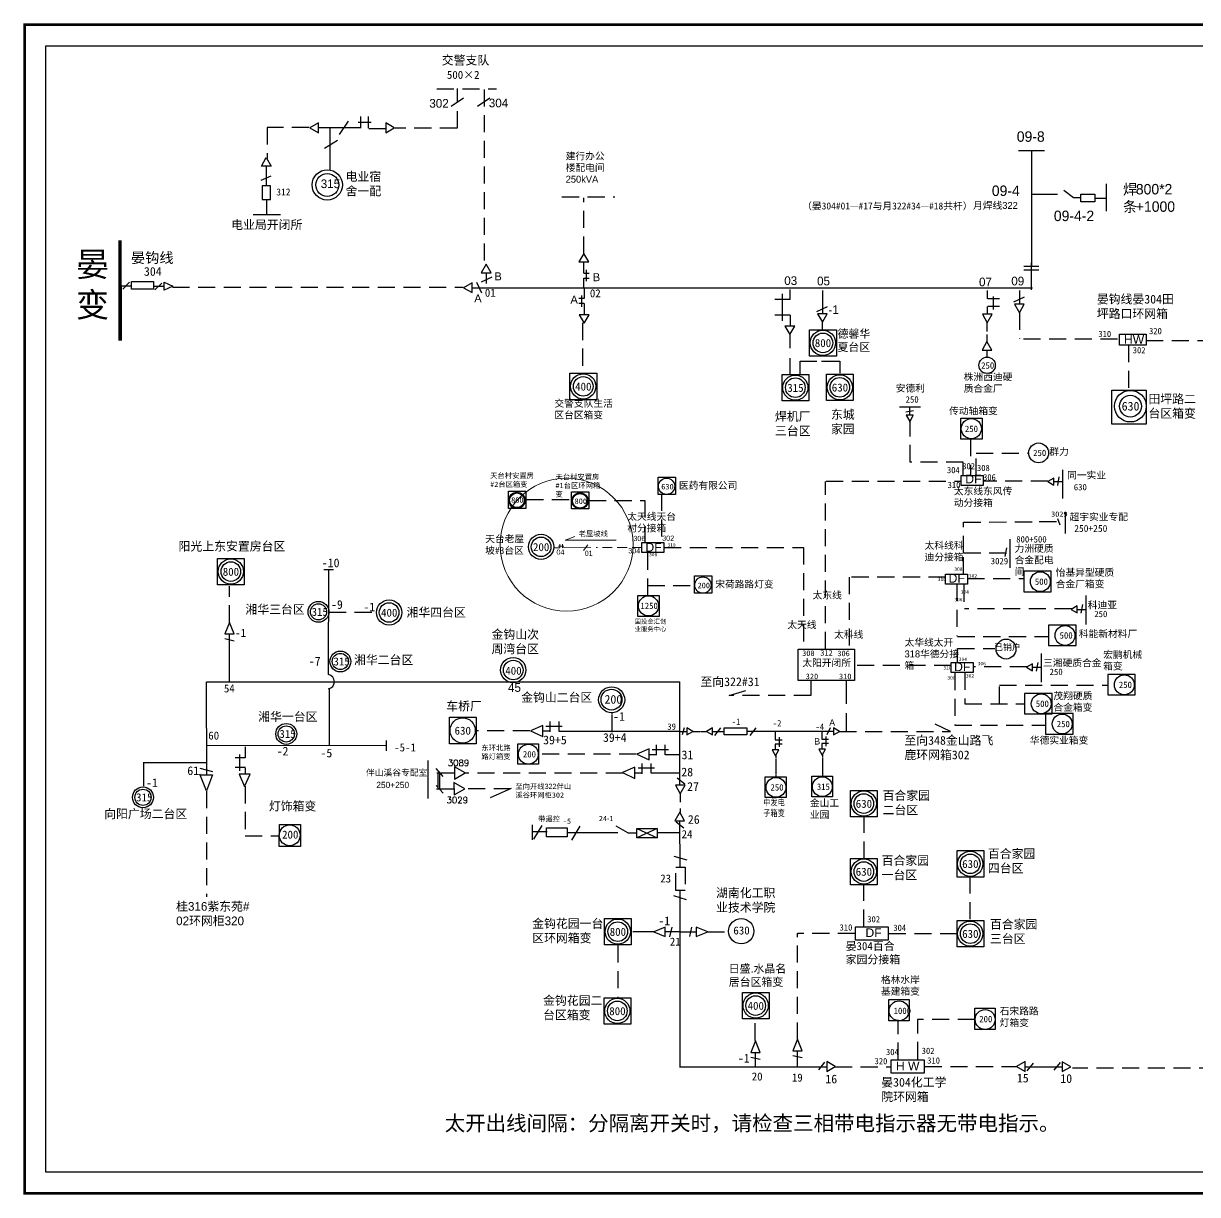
# Model space of a CAD drawing. Extents: x -82 to 435, y -55 to 282.
# Drawn here: x -81.7 to 255.8, y -54.6 to 282.1 of the extents above; entities that cross this region are included whole.
import ezdxf

# ---------------------------------------------------------------- set-up
doc = ezdxf.new("R2010")
doc.units = 0
doc.header["$LTSCALE"] = 0.774411
for name, pattern in [('ACAD_ISO02W100', [15, 12, -3]), ('DASHED2', [9.525, 6.35, -3.175]), ('HIDDEN', [0.375, 0.25, -0.125]), ('HIDDEN2', [0.1875, 0.125, -0.0625]), ('JIS_02_1.2', [2.5, 1.25, -1.25])]:
    doc.linetypes.add(name, pattern=pattern)
doc.layers.get('0').update_dxf_attribs({"linetype": 'CONTINUOUS'})
doc.layers.add('0-RefEdit0', color=7, linetype='CONTINUOUS')
doc.layers.add('Layer2', color=1, linetype='CONTINUOUS')
doc.styles.add('_宋体', font='', dxfattribs={"width": 0.8})
doc.styles.add('hztxt_txtstyle_1.50_0_0', font='', dxfattribs={"height": 1.5, "bigfont": 'hztxt.shx'})
doc.styles.add('SimSun_txtstyle_2.30_0_0', font='', dxfattribs={"height": 2.3})
doc.styles.get("Standard").update_dxf_attribs({"font": '', "height": 2.5})
doc.styles.add('STYLE1', font='txt.shx', dxfattribs={"height": 2.6})
doc.styles.add('仿宋_txtstyle_1.50_0_0', font='simsun.ttc', dxfattribs={"height": 1.5})
doc.styles.add('仿宋_txtstyle_2.00_0_0', font='simsun.ttc', dxfattribs={"height": 2})
doc.styles.add('字体', font='KTGB2312.ttf', dxfattribs={"height": 2.5})
doc.styles.add('宋体_txtstyle_2.00_1_0', font='', dxfattribs={"height": 2})
doc.styles.add('楷体_GB2312_txtstyle_2.00_0_0', font='KTGB2312.ttf', dxfattribs={"height": 2})
doc.styles.add('楷体_GB2312_txtstyle_3.00_0_0', font='KTGB2312.ttf', dxfattribs={"height": 3})
doc.styles.get('_宋体').set_extended_font_data('SimSun')
doc.styles.get('hztxt_txtstyle_1.50_0_0').set_extended_font_data('hztxt')
doc.styles.get('SimSun_txtstyle_2.30_0_0').set_extended_font_data('SimSun')
doc.styles.get('Standard').set_extended_font_data('SimSun')
doc.styles.get('宋体_txtstyle_2.00_1_0').set_extended_font_data('宋体', bold=True)

msp = doc.modelspace()

# ---------------------------------------------------------------- linework, layer by layer
at = {"color": 0, "linetype": 'DASHED2'}
for p, q in [((37.15, 263.3), (54.3, 263.3)), ((43.07, 251.92), (43.07, 263.32)), ((44.8, 260.56), (41.24, 258.21)), ((52.39, 260.56), (48.83, 258.21)), ((50.79, 263.08), (50.79, 213.25)), ((0.41, 252.15), (-11.67, 252.15)), ((-11.67, 252.15), (-11.67, 243.26)), ((17.55, 251.87), (22.34, 251.87)), ((42.96, 251.91), (25.05, 251.91)), ((73.1, 232.23), (88.3, 232.23)), ((79.42, 215.88), (79.42, 231.96)), ((79.41, 210.27), (79.41, 213.61)), ((79.41, 210.27), (80.94, 210.27)), ((80.14, 207.98), (80.14, 211.18)), ((-38.87, 206.23), (44.69, 206.23)), ((79.44, 208.78), (80.94, 208.78)), ((79.45, 203.02), (77.94, 203.02)), ((78.74, 203.82), (78.74, 200.62)), ((79.47, 201.53), (77.94, 201.53)), ((79.47, 201.53), (79.47, 198.19)), ((79.06, 195.94), (79.06, 181.49)), ((204.67, 198.88), (204.67, 191.4)), ((232.81, 191.31), (205.02, 191.31)), ((235.98, 189.59), (235.98, 176.77)), ((241.04, 190.91), (288.82, 190.91)), ((-22.43, 109.85), (-22.43, 120.25)), ((186.85, 105.81), (212.76, 105.81)), ((63.9, 78.65), (48.75, 78.65)), ((186.03, 80.35), (211.94, 80.35)), ((94.46, 71.94), (66.88, 71.94)), ((42.06, 66.53), (34.6, 66.53)), ((90.64, 66.54), (45.16, 66.54)), ((-29.11, 61.33), (-29.11, 30.98)), ((41.93, 61.9), (34.6, 61.9)), ((58.44, 62.03), (45.18, 62.03)), ((159.99, 41.95), (159.99, 53.85)), ((159.9, 22.38), (159.9, 34.28)), ((190.48, 24.52), (190.48, 36.43)), ((114.9, 20.85), (121, 20.85)), ((140.8, -10.11), (140.8, 20.49)), ((157.36, 20.45), (140.92, 20.45)), ((186.72, 20.33), (167.04, 20.33)), ((89.15, 16.99), (89.15, 1.9)), ((128.66, -10.33), (128.66, -4.14)), ((169.81, -15.87), (169.81, -4.46)), ((191.8, -4.35), (175.37, -4.35)), ((175.43, -15.7), (175.43, -4.28)), ((151.59, -17.94), (167.62, -17.94)), ((177.39, -17.82), (203.91, -17.82))]:
    msp.add_line(p, q, dxfattribs=at)
at = {"color": 0, "linetype": 'Continuous'}
for p, q in [((11.64, 253.99), (9.06, 250.11)), ((18.3, 253.58), (14.53, 253.58)), ((15.18, 255.3), (15.18, 251.93)), ((17.43, 255.3), (17.43, 251.93)), ((6.38, 252.02), (6.38, 239.75)), ((8.58, 248.41), (4.83, 246.08)), ((-11.9, 241.04), (-11.9, 235.59)), ((-10.6, 238.18), (-13.47, 236.93)), ((226.41, 231.85), (229.71, 231.85)), ((51.3, 210.38), (51.3, 207.3)), ((210.24, 212.2), (205.9, 212.2)), ((210.24, 211.11), (205.9, 211.11)), ((-51.19, 207.65), (-53.17, 205.67)), ((-41.96, 207.43), (-43.94, 205.45)), ((-41.22, 205.4), (-41.22, 207.69)), ((-41.22, 207.69), (-38.8, 206.48)), ((-38.8, 206.48), (-41.22, 205.4)), ((47.28, 206.07), (208.35, 206.07)), ((48.58, 207.68), (50.01, 204.64)), ((52.9, 209.08), (49.86, 207.65)), ((79.44, 205.97), (79.44, 208.78)), ((79.45, 205.83), (79.45, 203.02)), ((138.68, 202.71), (134.34, 202.71)), ((136.41, 204.36), (136.41, 196.51)), ((138.6, 205.53), (138.61, 202.71)), ((148.04, 205.29), (148.04, 198.6)), ((195.45, 202.89), (195.45, 205.26)), ((198.88, 202.89), (195.5, 202.89)), ((197.16, 199.77), (197.16, 203.54)), ((203.01, 202), (206.05, 203.43)), ((204.67, 205.29), (204.67, 201.35)), ((146.37, 199.24), (149.42, 200.67)), ((195.42, 198.45), (195.42, 200.63)), ((198.88, 200.64), (195.5, 200.64)), ((138.68, 198.16), (134.34, 198.16)), ((138.68, 198.16), (138.68, 195.06)), ((147.96, 196.1), (147.96, 194.03)), ((195.33, 193.52), (195.33, 196.05)), ((138.61, 192.65), (138.61, 188.66)), ((195.33, 190.67), (195.33, 192.62)), ((138.61, 187.52), (138.61, 187.52)), ((138.61, 185.79), (138.61, 181.16)), ((195.34, 186.16), (195.34, 188.11)), ((176.21, 171.7), (170.18, 171.7)), ((4.68, 125.07), (7.47, 125.07)), ((-22.47, 109.85), (-23.83, 106.54)), ((-21.12, 106.54), (-22.47, 109.85)), ((-23.85, 105.18), (-21.15, 104.57)), ((-23.83, 106.54), (-21.12, 106.54)), ((-22.52, 92.83), (-22.52, 106.45)), ((-28.99, 66.04), (-29.04, 92.76)), ((106.97, 92.67), (-28.97, 92.67)), ((154.91, 86.43), (154.91, 93.03)), ((6.16, 90.92), (6.16, 74.47)), ((69.62, 81.36), (69.62, 78.36)), ((72.26, 78.54), (72.26, 81.34)), ((154.91, 80.52), (154.91, 83.72)), ((154.91, 78.49), (154.91, 83.31)), ((67.59, 80.22), (64.03, 78.72)), ((64.03, 78.72), (67.59, 77.04)), ((67.59, 77.04), (67.59, 80.22)), ((69.62, 78.54), (67.59, 78.54)), ((68.52, 80.03), (73.2, 80.03)), ((107.06, 78.45), (108.98, 78.45)), ((108.29, 79.5), (107.69, 77.51)), ((116.41, 78.45), (119.71, 78.45)), ((118.7, 79.52), (116.95, 77.34)), ((128.88, 79.52), (127.13, 77.34)), ((134.46, 76.12), (134.46, 78.26)), ((147.88, 76.31), (147.88, 78.45)), ((150.23, 79.49), (149.26, 77.51)), ((152.73, 78.41), (152.81, 78.41)), ((-29, 74.41), (22.6, 74.51)), ((22.6, 75.9), (22.6, 72.92)), ((100.18, 74.64), (100.18, 71.65)), ((102.82, 71.82), (102.82, 74.63)), ((134.4, 76.13), (136.37, 76.13)), ((136.37, 74.84), (134.4, 74.84)), ((134.42, 74.84), (134.42, 73.22)), ((135.51, 76.9), (135.51, 74.07)), ((147.81, 76.32), (149.78, 76.32)), ((149.78, 75.03), (147.81, 75.03)), ((147.83, 75.03), (147.83, 73.41)), ((148.93, 77.09), (148.93, 74.26)), ((-18, 70.91), (-20.81, 70.91)), ((-19.5, 67.17), (-19.5, 71.85)), ((-18, 74.09), (-18, 70.91)), ((98.14, 73.51), (94.59, 72.01)), ((94.59, 72.01), (98.14, 70.32)), ((98.14, 70.32), (98.14, 73.51)), ((100.18, 71.82), (98.14, 71.82)), ((99.08, 73.32), (103.75, 73.32)), ((-47.25, 69.55), (-29.02, 69.55)), ((-47.17, 69.68), (-47.17, 62.8)), ((-31.02, 67.96), (-27.35, 66.94)), ((-20.82, 68.27), (-17.83, 68.27)), ((-18, 67.92), (-18, 66.24)), ((94.08, 68.18), (90.53, 66.68)), ((94.08, 65), (94.08, 68.18)), ((95.02, 67.99), (99.69, 67.99)), ((96.11, 69.32), (96.11, 66.32)), ((98.76, 66.5), (98.76, 69.3)), ((-29.13, 61.43), (-31, 66.17)), ((-31, 66.05), (-27.38, 66.05)), ((-27.38, 66.05), (-29.13, 61.43)), ((-16.51, 66.24), (-19.69, 66.24)), ((-19.69, 66.24), (-18.19, 62.68)), ((-18.19, 62.68), (-16.51, 66.24)), ((90.53, 66.68), (94.08, 65)), ((96.11, 66.5), (94.08, 66.5)), ((108.4, 63.34), (106.23, 65.08)), ((52.54, 59.47), (58.56, 62.15)), ((107.06, 60.5), (107.06, 58.15)), ((107.06, 56.33), (107.06, 55.27)), ((64.59, 51.68), (64.59, 47.36)), ((65.06, 47.51), (67.46, 51.5)), ((75.97, 47.25), (78.36, 51.23)), ((108.11, 50.65), (105.93, 52.39)), ((68.81, 49.64), (64.62, 49.64)), ((109.09, 41.44), (105.38, 42.57)), ((108.94, 30.13), (105.24, 31.26)), ((99.61, 20.86), (93.51, 20.86)), ((102.81, 22.21), (99.49, 20.86)), ((99.49, 20.86), (102.81, 19.51)), ((102.81, 19.51), (102.81, 22.21)), ((107.23, 20.84), (102.81, 20.84)), ((104.16, 19.48), (104.77, 22.19)), ((107.28, 20.88), (111.7, 20.88)), ((110.35, 22.23), (109.73, 19.53)), ((115.02, 20.85), (111.7, 22.2)), ((111.7, 22.2), (111.7, 19.5)), ((111.7, 19.5), (115.02, 20.85)), ((140.8, -9.99), (139.45, -13.31)), ((142.15, -13.31), (140.8, -9.99)), ((128.75, -10.47), (127.4, -13.79)), ((130.1, -13.79), (128.75, -10.47)), ((139.45, -13.31), (142.15, -13.31)), ((140.8, -17.73), (140.8, -13.31)), ((127.37, -15.14), (130.08, -15.75)), ((127.4, -13.79), (130.1, -13.79)), ((128.72, -17.92), (128.72, -13.73)), ((139.45, -14.66), (142.15, -15.27)), ((146.95, -18.81), (148.7, -16.63)), ((208.54, -16.88), (206.79, -19.06)), ((214.65, -18.87), (216.39, -16.69))]:
    msp.add_line(p, q, dxfattribs=at)
at = {"color": 0}
for p, q in [((15.21, 252.03), (3.21, 252.03)), ((204.36, 245.57), (211.82, 245.57)), ((208.09, 245.57), (208.1, 212.18)), ((208.1, 232.93), (215.56, 232.93)), ((217.4, 234.11), (220.2, 232.06)), ((229.69, 228.08), (229.69, 235.9)), ((-11.84, 231.41), (-11.84, 227.12)), ((220.16, 232.04), (222.31, 232.04)), ((-15.65, 227.12), (-7.84, 227.12)), ((208.14, 205.45), (208.14, 213.27)), ((-44.12, 206.55), (-41.2, 206.55)), ((5.98, 94.85), (6.07, 125.07)), ((107.04, 63.04), (107.03, 92.75)), ((106.83, 78.48), (72.22, 78.52)), ((107.04, 71.81), (102.77, 71.81)), ((34.6, 59.21), (34.6, 70.1)), ((38.91, 65.58), (36.92, 67.81)), ((37.55, 62.54), (37.55, 66.61)), ((38.03, 61.9), (38.03, 66.61)), ((107.04, 66.48), (98.71, 66.48)), ((38.91, 60.71), (36.92, 62.94)), ((92.05, 49.36), (88.65, 51.31)), ((107.05, 39.53), (107.04, 52.7)), ((89.19, 49.32), (74.67, 49.31)), ((92.05, 49.32), (94.59, 49.32)), ((94.59, 50.57), (100.5, 47.91)), ((100.5, 50.57), (94.59, 47.91)), ((106.99, 49.31), (100.5, 49.31)), ((107.09, -17.94), (107.05, 32.79)), ((106.87, -17.9), (149.14, -17.9)), ((206.29, -17.96), (216.83, -17.96))]:
    msp.add_line(p, q, dxfattribs=at)
at = {"color": 0, "linetype": 'ACAD_ISO02W100'}
msp.add_line((-50.69, 206.51), (-53.78, 206.51), dxfattribs=at)
at = {"linetype": 'Continuous'}
for p, q in [((174.2, 170.64), (171.96, 170.29)), ((174.08, 169.46), (172.07, 169.46)), ((172.07, 169.46), (173.14, 167.57)), ((173.14, 169.46), (173.14, 171.59)), ((173.14, 167.45), (174.08, 169.46)), ((217.07, 145.5), (217.07, 153.74)), ((217.03, 150.22), (214.66, 150.22)), ((215.63, 149.22), (216.08, 151.72)), ((202.01, 125.54), (202.01, 133.79)), ((200.57, 128.75), (201.03, 131.25)), ((222.4, 112.49), (222.86, 115)), ((223.84, 109.29), (223.84, 117.54)), ((223.81, 113.49), (221.44, 113.49)), ((209.56, 95.84), (210.01, 98.34)), ((211, 92.63), (211, 100.88)), ((210.96, 96.84), (208.59, 96.84))]:
    msp.add_line(p, q, dxfattribs=at)
at = {"linetype": 'DASHED2'}
for p, q in [((173.21, 155.95), (173.21, 167.54)), ((190.53, 162.55), (190.53, 152.3)), ((188.49, 155.95), (173.21, 155.95)), ((188.49, 152.13), (188.49, 155.95)), ((192.19, 152.01), (192.19, 158.55)), ((192.19, 158.55), (207.44, 158.55)), ((148.88, 102.23), (148.88, 150.38)), ((149.06, 150.47), (187.74, 150.47)), ((212.84, 150.46), (194.27, 150.46)), ((62.84, 145.16), (76.01, 145.16)), ((101.73, 146.8), (101.73, 132.88)), ((80.88, 144.92), (96.91, 144.92)), ((96.91, 144.92), (96.91, 132.78)), ((188.58, 138.63), (210.34, 138.83)), ((188.58, 129.87), (188.58, 138.63)), ((210.34, 138.83), (217.76, 138.83)), ((102.46, 131.42), (142.57, 131.42)), ((142.57, 131.42), (142.57, 102.32)), ((188.58, 123.67), (188.58, 129.87)), ((188.58, 129.87), (201.95, 129.87)), ((183.44, 122.86), (155.69, 122.86)), ((155.69, 122.86), (155.69, 102.04)), ((189.68, 122.43), (205.74, 122.43)), ((186.65, 120.84), (186.65, 105.86)), ((188.64, 120.72), (188.64, 113.7)), ((6.12, 112.76), (19.59, 112.76)), ((219.62, 113.73), (188.79, 113.73)), ((186.83, 98.44), (186.83, 102.38)), ((186.83, 102.38), (197.53, 102.38)), ((185.03, 97.42), (157.27, 97.42)), ((186.03, 95.26), (186.03, 80.27)), ((188.89, 95.38), (188.89, 86.44)), ((206.77, 97.07), (191.36, 97.07)), ((144.68, 93.24), (144.68, 88.88)), ((198.91, 86.48), (198.91, 91.8)), ((198.91, 91.8), (229.88, 91.8)), ((121.22, 88.88), (127.23, 90.6)), ((144.68, 88.88), (121.22, 88.88)), ((188.89, 86.39), (206.16, 86.39)), ((184.84, 78.49), (179, 81.25)), ((152.88, 78.49), (184.84, 78.49)), ((-17.98, 62.73), (-17.98, 48.47)), ((-17.98, 48.47), (-8.23, 48.47)), ((364.49, -18.31), (219.9, -18.31))]:
    msp.add_line(p, q, dxfattribs=at)
at = {"linetype": 'ByBlock'}
msp.add_line((215.56, 139.74), (216.24, 137.9), dxfattribs=at)
for p, q in [((217.81, 141.52), (217.81, 135.4)), ((151.15, 78.46), (126.35, 78.46))]:
    msp.add_line(p, q)
at = {"color": 7, "linetype": 'Continuous', "lineweight": 0, "ltscale": 0.255014}
for p, q in [((72.1, 131.77), (73.63, 131.77)), ((72.53, 131.3), (72.53, 132.3)), ((73.22, 131.31), (73.22, 132.31)), ((72.53, 131.3), (70.74, 131.3))]:
    msp.add_line(p, q, dxfattribs=at)
at = {"color": 7, "linetype": 'Continuous', "lineweight": 0, "ltscale": 0.6559}
for p, q in [((74.05, 133.47), (76.8, 134.52)), ((88.74, 133.47), (74.05, 133.47))]:
    msp.add_line(p, q, dxfattribs=at)
at = {"color": 7, "linetype": 'Continuous', "lineweight": 0, "ltscale": 0.055083}
msp.add_line((80.59, 132.2), (79.31, 130.48), dxfattribs=at)
at = {"color": 7, "linetype": 'Continuous', "lineweight": 0, "ltscale": 0.178469}
msp.add_line((81.43, 131.35), (73.22, 131.31), dxfattribs=at)
at = {"color": 7, "linetype": 'DASHED2', "lineweight": 0, "ltscale": 0.578239}
msp.add_line((96.11, 131.35), (82.95, 131.35), dxfattribs=at)
at = {"color": 7, "linetype": 'DASHED2'}
msp.add_line((97.72, 120.47), (110.83, 120.47), dxfattribs=at)
at = {"linetype": 'HIDDEN'}
msp.add_line((110.64, 78.47), (114.78, 78.47), dxfattribs=at)
at = {"color": 0, "linetype": 'HIDDEN'}
for p, q in [((134.59, 71.55), (134.59, 65.43)), ((148, 71.74), (148, 65.62))]:
    msp.add_line(p, q, dxfattribs=at)
at = {"color": 0, "linetype": 'Continuous', "const_width": 0.75}
msp.add_lwpolyline([(-81.33, 281.68), (434.63, 281.68), (434.63, -54.27), (-81.33, -54.27)], close=True, dxfattribs=at)
at = {"color": 0, "linetype": 'Continuous'}
for points in [[(-75.26, 275.61), (428.57, 275.61), (428.57, -48.2), (-75.26, -48.2)], [(222.29, 232.93), (226.34, 232.93), (226.34, 230.78), (222.29, 230.78)], [(233.43, 192.69), (241.04, 192.69), (241.04, 189.6), (233.43, 189.6)], [(220.9, 109.1), (212.96, 109.1), (212.96, 103.19), (220.9, 103.19)], [(141.05, 102.14), (157.19, 102.14), (157.19, 93.1), (141.05, 93.1)], [(237.93, 94.9), (230, 94.9), (230, 88.99), (237.93, 88.99)], [(214.05, 89.45), (206.12, 89.45), (206.12, 83.55), (214.05, 83.55)], [(220.08, 83.64), (212.14, 83.64), (212.14, 77.73), (220.08, 77.73)], [(119.72, 79.52), (126.26, 79.52), (126.26, 77.49), (119.72, 77.49)], [(60.39, 74.96), (66.39, 74.96), (66.39, 69.05), (60.39, 69.05)], [(131.57, 65.43), (137.58, 65.43), (137.58, 59.52), (131.57, 59.52)], [(144.9, 65.63), (150.9, 65.63), (150.9, 59.72), (144.9, 59.72)], [(-8.07, 51.7), (-2.05, 51.74), (-2.09, 45.45), (-8.22, 45.45)]]:
    msp.add_lwpolyline(points, close=True, dxfattribs=at)
at = {"color": 0}
for points in [[(0.64, 252.05), (3.1, 250.63), (3.1, 253.47)], [(24.88, 252.04), (22.43, 253.46), (22.43, 250.63)], [(-11.89, 243.52), (-10.47, 241.06), (-13.31, 241.06)], [(-13.04, 231.41), (-10.64, 231.41), (-10.64, 235.41), (-13.04, 235.41)], [(51.3, 212.86), (49.88, 210.4), (52.72, 210.4)], [(79.38, 215.94), (77.96, 213.49), (80.8, 213.49)], [(44.81, 206.08), (47.26, 204.66), (47.26, 207.5)], [(204.61, 198.89), (206.03, 201.35), (203.19, 201.35)], [(79.5, 195.86), (80.92, 198.32), (78.08, 198.32)], [(147.97, 196.13), (149.39, 198.58), (146.55, 198.58)], [(195.37, 196), (196.82, 198.44), (193.98, 198.47)], [(138.6, 192.6), (140.02, 195.06), (137.18, 195.06)], [(144.32, 194), (152, 194), (152, 186.39), (144.32, 186.39)], [(195.3, 190.57), (193.89, 188.12), (196.72, 188.12)], [(75.42, 181.49), (83.1, 181.49), (83.1, 173.88), (75.42, 173.88)], [(136.41, 181.13), (144.09, 181.13), (144.09, 173.52), (136.41, 173.52)], [(149.2, 181.22), (156.87, 181.22), (156.87, 173.61), (149.2, 173.61)], [(-25.89, 128.26), (-18.21, 128.26), (-18.21, 120.64), (-25.89, 120.64)], [(40.76, 82.57), (48.43, 82.57), (48.43, 74.95), (40.76, 74.95)], [(110.71, 78.5), (109, 79.49), (109, 77.51)], [(114.69, 78.51), (116.41, 77.52), (116.41, 79.51)], [(152.88, 78.5), (151.16, 79.49), (151.16, 77.51)], [(134.51, 71.5), (135.5, 73.22), (133.52, 73.22)], [(147.92, 71.69), (148.91, 73.41), (146.93, 73.41)], [(45.3, 66.55), (42.19, 68.31), (42.19, 64.82)], [(45.18, 62.03), (42.07, 63.79), (42.08, 60.3)], [(107.13, 60.58), (108.55, 63.04), (105.71, 63.04)], [(156.09, 61.54), (163.76, 61.54), (163.76, 53.93), (156.09, 53.93)], [(106.96, 55.26), (105.54, 52.8), (108.38, 52.8)], [(68.7, 50.83), (74.6, 50.83), (74.6, 48.18), (68.7, 48.18)], [(94.59, 50.57), (100.5, 50.57), (100.5, 47.91), (94.59, 47.91)], [(186.69, 44.22), (194.37, 44.22), (194.37, 36.61), (186.69, 36.61)], [(156.09, 42), (163.76, 42), (163.76, 34.39), (156.09, 34.39)], [(85.36, 24.73), (93.04, 24.73), (93.04, 17.12), (85.36, 17.12)], [(186.69, 24.14), (194.37, 24.14), (194.37, 16.53), (186.69, 16.53)], [(157.46, 22.36), (166.91, 22.36), (166.91, 18.47), (157.46, 18.47)], [(125, 3.47), (132.67, 3.47), (132.67, -4.15), (125, -4.15)], [(85.23, 1.93), (92.91, 1.93), (92.91, -5.69), (85.23, -5.69)], [(167.08, 1.42), (172.91, 1.42), (172.91, -4.74), (167.08, -4.74)], [(191.83, -1.08), (197.66, -1.08), (197.66, -7.24), (191.83, -7.24)], [(151.68, -17.85), (149.23, -16.43), (149.23, -19.27)], [(167.75, -15.9), (177.2, -15.9), (177.2, -19.79), (167.75, -19.79)], [(203.81, -17.84), (206.26, -19.26), (206.26, -16.42)], [(219.38, -17.9), (216.92, -16.49), (216.92, -19.32)]]:
    msp.add_lwpolyline(points, close=True, dxfattribs=at)
at = {"color": 0, "linetype": 'Continuous', "const_width": 1}
msp.add_lwpolyline([(-53.94, 219.67), (-53.91, 190.85)], dxfattribs=at)
at = {"color": 0, "linetype": 'ACAD_ISO02W100'}
msp.add_lwpolyline([(-44.29, 207.83), (-44.29, 205.63), (-50.69, 205.63), (-50.69, 207.83)], close=True, dxfattribs=at)
at = {"color": 0, "linetype": 'Continuous'}
for points in [[(141.62, 181.11), (141.62, 184.98), (146.34, 184.98)], [(147.73, 184.98), (152.98, 184.98), (152.98, 181.55)]]:
    msp.add_lwpolyline(points, dxfattribs=at)
at = {"linetype": 'Continuous'}
for points in [[(231.17, 176.62), (241.09, 176.62), (241.09, 166.85), (231.17, 166.85)], [(187.88, 152.08), (194.16, 152.08), (194.16, 149.19), (187.88, 149.19)], [(100.8, 151.6), (105.76, 151.6), (105.76, 146.65), (100.8, 146.65)], [(57.77, 147.56), (62.73, 147.56), (62.73, 142.61), (57.77, 142.61)], [(75.89, 147.41), (80.85, 147.41), (80.85, 142.46), (75.89, 142.46)], [(96.11, 132.79), (102.4, 132.79), (102.4, 129.91), (96.11, 129.91)], [(111.24, 123.2), (116.2, 123.2), (116.2, 118.25), (111.24, 118.25)], [(183.42, 123.76), (189.7, 123.76), (189.7, 120.87), (183.42, 120.87)], [(213.79, 124.57), (205.85, 124.57), (205.85, 118.66), (213.79, 118.66)], [(185.01, 98.32), (191.29, 98.32), (191.29, 95.43), (185.01, 95.43)]]:
    msp.add_lwpolyline(points, close=True, dxfattribs=at)
for points in [[(187.77, 168.58), (193.92, 168.58), (193.92, 162.49), (187.77, 162.49)], [(212.78, 150.33), (214.5, 149.33), (214.5, 151.32)], [(94.94, 117.63), (101.09, 117.63), (101.09, 111.54), (94.94, 111.54)], [(219.55, 113.6), (221.27, 112.61), (221.27, 114.6)], [(206.71, 96.95), (208.43, 95.95), (208.43, 97.94)]]:
    msp.add_lwpolyline(points, close=True)
at = {"color": 7, "linetype": 'DASHED2'}
msp.add_lwpolyline([(97.66, 129.84), (97.66, 117.61)], dxfattribs=at)
at = {"linetype": 'DASHED2'}
msp.add_lwpolyline([(105.84, 39.5), (108.49, 39.5), (108.49, 32.79), (105.84, 32.79)], close=True, dxfattribs=at)
at = {"color": 0, "linetype": 'Continuous'}
for centre, radius in [((5.63, 235.63), 4.35), ((5.63, 235.63), 3.29), ((195.35, 183.79), 2.35), ((217.74, 106.1), 2.86), ((200.78, 102.18), 2.86), ((59.09, 96.15), 3.63), ((59.09, 96.15), 2.82), ((234.78, 91.9), 2.86), ((210.9, 86.46), 2.86), ((216.93, 80.65), 2.86), ((63.45, 71.95), 2.86), ((134.63, 62.42), 2.86), ((147.96, 62.61), 2.86), ((124.65, 21.06), 3.63), ((170.02, -1.83), 2.86), ((194.77, -4.33), 2.86)]:
    msp.add_circle(centre, radius, dxfattribs=at)
at = {"color": 0}
for centre, radius in [((148.12, 190.22), 3.63), ((148.12, 190.22), 2.82), ((79.22, 177.71), 3.63), ((79.22, 177.71), 2.82), ((140.21, 177.35), 3.63), ((140.21, 177.35), 2.82), ((152.99, 177.44), 3.63), ((152.99, 177.44), 2.82), ((67.1, 131.57), 3.63), ((67.1, 131.57), 2.82), ((-22.09, 124.47), 3.63), ((-22.09, 124.47), 2.82), ((3.11, 112.88), 3), ((3.11, 112.88), 2.33), ((23.42, 112.7), 3.63), ((23.42, 112.7), 2.82), ((9.4, 98.62), 3), ((9.4, 98.62), 2.33), ((87.4, 87.61), 3.74), ((87.34, 87.64), 3), ((44.56, 78.78), 3.63), ((-6.16, 77.78), 3), ((-6.16, 77.78), 2.33), ((-47.35, 59.55), 3), ((-47.35, 59.55), 2.33), ((159.89, 57.76), 3.63), ((159.89, 57.76), 2.82), ((-5.17, 48.64), 3), ((190.49, 40.44), 3.63), ((159.89, 38.22), 3.63), ((159.89, 38.22), 2.82), ((190.49, 40.44), 2.82), ((89.16, 20.94), 3.63), ((89.16, 20.94), 2.82), ((190.49, 20.36), 3.63), ((190.49, 20.36), 2.82), ((89.03, -1.86), 3.63), ((89.03, -1.86), 2.82), ((128.79, -0.32), 3.63), ((128.79, -0.32), 2.82)]:
    msp.add_circle(centre, radius, dxfattribs=at)
for centre, radius in [((236.54, 172.02), 4.55), ((236.54, 172.02), 3.14), ((190.81, 165.55), 2.9), ((60.15, 144.96), 2.12), ((78.27, 144.8), 2.12), ((97.98, 114.6), 2.9)]:
    msp.add_circle(centre, radius)
at = {"linetype": 'Continuous'}
for centre, radius in [((210.14, 158.58), 2.86), ((103.18, 148.99), 2.34), ((60.15, 144.95), 2.34), ((78.27, 144.79), 2.34), ((113.62, 120.59), 2.34), ((210.63, 121.57), 2.86)]:
    msp.add_circle(centre, radius, dxfattribs=at)
at = {"color": 12, "linetype": 'Continuous', "lineweight": 0, "ltscale": 0.562329, "true_color": 0xc00000}
msp.add_circle((74.42, 132.19), 19.12, dxfattribs=at)
at = {"color": 0, "linetype": 'Continuous'}
msp.add_arc((5.57, 92.79), 2.1, 281.0817, 78.9183, dxfattribs=at)
at = {"layer": '0-RefEdit0', "color": 0, "linetype": 'HIDDEN2', "ltscale": 2}
msp.add_line((87.45, 83.81), (87.45, 78.3), dxfattribs=at)

# ---------------------------------------------------------------- texts
at = {"color": 0, "attachment_point": 1}
for s, insert, char_height, width, style in [('交警支队', (38.54, 272.74), 2.5, 16.4292, '字体'), ('建行办公\\P楼配电间\\P250kVA', (74.18, 244.94), 2, 14.9937, '字体'), ('电业宿舍一配', (10.9, 239.28), 2.5, 12.5, '字体'), ('{\\fSimSun|b0|i0|c134|p2;电业局开闭所}', (-21.98, 225.42), 2.5, 28.1687, '字体'), ('{\\fSimSun|b0|i0|c134|p2;\\C0;晏钩线晏304\\C7;田坪路口环网箱}', (226.88, 204.03), 2.5, 22.6213, '字体'), ('株洲西迪硬质合金厂', (188.6, 181.44), 2, 14.5515, '字体'), ('安德利', (169.07, 178.17), 2, 13.1434, '字体'), ('湘华三台区', (-17.9, 114.83), 2.5, 27.0578, '字体'), ('{\\fSimSun|b0|i0|c134|p2;湘华四台区}', (28.41, 113.95), 2.5, 29.4242, '字体'), ('金钩山次\\P周湾台区', (52.86, 107.64), 2.5, 21.6667, '字体'), ('科能新材料厂', (221.7, 107.58), 2, 17.2549, '字体'), ('宏鹏机械箱变', (228.72, 101.6), 2, 11.9296, '字体'), ('湘华二台区', (13.33, 100.32), 2.5, 29.4242, '字体'), ('{\\fSimSun|b0|i0|c134|p2;太阳开闭所}', (142.22, 99.25), 2, 17.1838, '字体'), ('400', (56.82, 97.11), 2.3, 4.8377, 'SimSun_txtstyle_2.30_0_0'), ('茂翔硬质合金箱变', (214.41, 89.74), 2, 11.9296, '字体'), ('湘华一台区', (-14.23, 83.98), 2.5, 30.1598, '字体'), ('华德实业箱变', (207.64, 76.96), 2, 17.2549, '字体'), ('{\\fSimSun|b0|i0|c134|p2;至向开线}322{\\fSimSun|b0|i0|c134|p2;伴山溪谷环网柜302}', (59.7, 63.46), 1.5, 15.8735, '字体'), ('灯饰箱变 ', (-11.15, 58.26), 2.5, 27.0578, '字体'), ('金山工业园', (144.38, 58.92), 2, 9.435, '字体'), ('向阳广场二台区', (-58.5, 56.05), 2.5, 30.1598, '字体'), ('{\\fSimSun|b0|i0|c134|p2;24}-1', (83.72, 54.22), 1.5, 12.9976, '字体'), ('{\\fSimSun|b0|i0|c134|p2;格林水岸基建箱变}', (164.81, 8.12), 2, 13.1434, '字体'), ('石宋路路灯箱变', (198.95, -0.9), 2, 13.1434, '字体'), ('{\\fArial|b0|i0|c0|p32;H W}', (169.11, -16.41), 2.5, 24.4767, '字体')]:
    msp.add_mtext(s, dxfattribs=dict(at, insert=insert, char_height=char_height, width=width, style=style))
for s, insert, char_height, width in [('500×2', (40.02, 268.43), 2.3, 16.4292), ('{\\fArial|b0|i0|c0|p32;B}', (53.68, 210.5), 2.3, 16.4292), ('{\\fArial|b0|i0|c0|p32;B}', (81.96, 210.26), 2.3, 16.4292), ('{\\fArial|b0|i0|c0|p32;A}', (47.88, 204.15), 2.3, 16.4292), ('01', (50.94, 205.78), 2.3, 16.4292), ('{\\fArial|b0|i0|c0|p32;A}', (75.54, 203.8), 2.3, 16.4292), ('02', (81.13, 205.63), 2.3, 16.4292), ('{\\fArial|b0|i0|c0|p32;HW}', (234.68, 192.45), 2.5, 8.7401), ('800', (145.8, 191.31), 2.3, 4.8377), ('250', (193.64, 184.64), 1.84, 3.8702), ('400', (76.9, 178.8), 2.3, 4.8377), ('315', (137.89, 178.44), 2.3, 4.8377), ('630', (150.68, 178.53), 2.3, 4.8377), ('250', (171.91, 174.88), 1.84, 3.8702), ('630', (234.03, 173.26), 2.5, 8.7401), ('800', (-24.41, 125.56), 2.3, 4.8377), ('315', (1.13, 114.03), 2.3, 4.8377), ('400', (21.1, 113.79), 2.3, 4.8377), ('-1', (-20.83, 107.99), 2.3, 4.8377), ('500', (216.18, 107.03), 1.84, 3.8702), ('308', (142.16, 101.79), 1.6, 7.0141), ('312', (147.37, 101.88), 1.6, 7.0141), ('306', (152.28, 101.74), 1.6, 7.0141), ('已销户', (197.32, 103.64), 1.84, 7.6668), ('315', (7.41, 99.77), 2.3, 4.8377), ('320', (143.19, 95.13), 1.6, 7.0141), ('310', (152.75, 95.13), 1.6, 7.0141), ('54', (-24.09, 92.02), 2.3, 4.8377), ('至向322#31', (112.92, 94.04), 2.5, 23.6934), ('250', (233.22, 92.82), 1.84, 3.8702), ('金钩山二台区', (61.38, 89.53), 2.5, 23.6934), ('500', (209.34, 87.38), 1.84, 3.8702), ('-1', (87.83, 84.06), 2.5, 10.9595), ('-1', (121.92, 82.19), 1.84, 3.8702), ('-2', (133.71, 81.76), 1.84, 3.8702), ('{\\fArial|b0|i0|c0|p32;A}', (149.94, 81.97), 1.84, 6.2114), ('250', (215.36, 81.57), 1.84, 3.8702), ('60', (-28.58, 78.47), 2.3, 4.8377), ('315', (-8.14, 78.93), 2.3, 4.8377), ('630', (42.24, 79.87), 2.3, 4.8377), ('39+4', (84.89, 77.99), 2.5, 10.9595), ('39', (103.38, 80.81), 1.84, 3.8702), ('-4', (145.99, 80.77), 1.84, 3.8702), ('-5-1', (24.86, 75.06), 2.3, 4.8377), ('39+5', (67.69, 77.3), 2.5, 10.9595), ('{\\fArial|b0|i0|c0|p32;B}', (145.64, 76.58), 1.84, 6.2114), ('200', (61.89, 72.87), 1.84, 3.8702), ('31', (107.49, 73.02), 2.5, 10.9595), ('28', (107.41, 68.08), 2.5, 12.0599), ('-1', (-46.46, 64.99), 2.5, 10.9595), ('27', (109.1, 63.92), 2.5, 12.0599), ('250', (133.07, 63.34), 1.84, 3.8702), ('315', (146.39, 63.53), 1.84, 3.8702), ('315', (-49.34, 60.7), 2.3, 4.8377), ('630', (157.57, 58.85), 2.3, 4.8377), ('26', (109.31, 54.45), 2.5, 12.0599), ('-5', (73.39, 53.45), 1.5, 4.8377), ('200', (-7.36, 49.99), 2.3, 4.8377), ('24', (107.51, 50.11), 2.3, 4.8377), ('630', (188.17, 41.53), 2.3, 4.8377), ('23', (101.37, 37.37), 2.3, 4.8377), ('630', (157.57, 39.31), 2.3, 4.8377), ('-1', (100.8, 25.28), 2.5, 12.0599), ('302', (160.89, 25.4), 1.8, 4.8377), ('800', (86.84, 22.03), 2.3, 4.8377), ('630', (122.39, 22.42), 2.3, 4.8377), ('310', (152.92, 23.04), 1.8, 4.8377), ('304', (168.38, 22.95), 1.8, 4.8377), ('630', (188.17, 21.45), 2.3, 4.8377), ('21', (104.12, 19.21), 2.3, 4.8377), ('晏304百合家园分接箱', (154.65, 17.93), 2.3, 16.9906), ('{\\f\uffbfﾬￌﾣﾤ_GB2312|b0|i0|c134|p49;日盛.水晶名居台区箱变}', (121.05, 11.45), 2.3, 17.8124), ('400', (126.48, 0.77), 2.3, 4.8377), ('800', (86.71, -0.77), 2.3, 4.8377), ('1000', (168.46, -0.9), 1.84, 3.8702), ('200', (193.08, -3.28), 1.84, 3.8702), ('304', (166.27, -12.76), 1.8, 4.8377), ('302', (176.54, -12.43), 1.8, 4.8377), ('-1', (123.68, -14.19), 2.5, 12.0599), ('320', (162.99, -15.39), 1.8, 4.8377), ('310', (178.12, -15.2), 1.8, 4.8377), ('20', (127.66, -19.56), 2.3, 4.8377), ('19', (139.2, -19.88), 2.3, 4.8377), ('16', (148.83, -20.19), 2.5, 12.0599), ('15', (203.89, -19.91), 2.5, 12.0599), ('10', (216.39, -20.05), 2.5, 12.0599)]:
    msp.add_mtext(s, dxfattribs=dict(at, insert=insert, char_height=char_height, width=width))
at = {"color": 0, "linetype": 'Continuous', "attachment_point": 1}
for s, insert, char_height, width, style in [('302', (34.98, 260.34), 2.5, 4.0175, '字体'), ('304', (52.08, 260.44), 2.5, 4.0175, '字体'), ('315', (3.76, 237.22), 2.5, 4.0175, '字体'), ('{\\fSimSun|b0|i0|c134|p2;晏} \\P{\\fSimSun|b0|i0|c134|p2;变}', (-66.62, 216.35), 7, 27.4955, '字体'), ('晏钩线', (-50.81, 216.2), 3, 19.1714, '楷体_GB2312_txtstyle_3.00_0_0'), ('03', (137.02, 209.36), 2.5, 4.8516, '字体'), ('05', (146.45, 209.25), 2.5, 4.8516, '字体'), ('09', (202.29, 209.25), 2.5, 4.8516, '字体'), ('07', (193.01, 208.99), 2.5, 4.8516, '字体'), ('-1', (149.72, 201.01), 2.5, 4.8516, '字体'), ('德馨华\\P夏台区', (152.33, 193.99), 2.3, 19.4766, '字体'), ('{\\fKaiTi_GB2312|b0|i0|c134|p32;\\H0.72x;310}', (227.33, 193.69), 2.5, 46.3812, '字体'), ('{\\fKaiTi_GB2312|b0|i0|c134|p32;\\H0.72x;320}', (241.9, 194.52), 2.5, 46.3812, '字体'), ('{\\fKaiTi_GB2312|b0|i0|c134|p32;\\H0.72x;302}', (237.21, 189.01), 2.5, 46.3812, '字体'), ('阳光上东安置房台区', (-37.11, 132.98), 2.5, 38.0045, '字体'), ('45', (57.59, 92.38), 2.5, 6.2519, '字体'), ('车桥厂', (39.85, 87.01), 2.5, 18.3975, '字体'), ('{\\fSimSun|b0|i0|c134|p2;东环北路路灯箱变}', (49.94, 74.54), 1.5, 10.198, '字体'), ('{\\fSimSun|b0|i0|c134|p2;至向348金山路飞鹿环网箱302}', (171.56, 77.18), 2.5, 27.9025, '字体'), ('{\\fSimSun|b0|i0|c134|p2;61}', (-34.6, 68.47), 2.5, 25.5967, '字体'), ('3089', (40.29, 70.37), 1.8, 29.6381, 'STYLE1'), ('百合家园二台区', (165.29, 61.31), 2.5, 16.4052, '字体'), ('3029', (39.93, 59.66), 1.8, 29.6381, 'STYLE1'), ('{\\fSimSun|b0|i0|c134|p2;带遥控}', (66.26, 54.12), 1.5, 12.6114, '字体'), ('百合家园四台区', (195.56, 44.57), 2.5, 16.4052, '字体'), ('百合家园一台区', (165.01, 42.63), 2.5, 16.4052, '字体'), ('湖南化工职业技术学院', (117.42, 33.32), 2.5, 18.5744, '字体'), ('桂316紫东苑#\\P02环网柜320', (-37.82, 29.45), 2.5, 34.2273, '字体'), ('金钩花园一台区环网箱变', (64.55, 24.5), 2.5, 22.0257, '字体'), ('百合家园三台区', (196.15, 24.29), 2.5, 16.4052, '字体'), ('{\\fArial|b0|i0|c0|p32;\\H0.8333x;\\C7;DF}', (160.36, 21.88), 3, 17.027, '字体'), ('金钩花园二台区箱变', (67.68, 2.38), 2.5, 18.3975, '字体'), ('{\\fSimSun|b0|i0|c134|p2;晏304化工学}\\P{\\fSimSun|b0|i0|c134|p2;院环网箱}', (164.9, -21.12), 2.5, 38.0045, '字体')]:
    msp.add_mtext(s, dxfattribs=dict(at, insert=insert, char_height=char_height, width=width, style=style))
at = {"color": 7, "linetype": 'Continuous', "char_height": 3, "width": 4.8516, "attachment_point": 1, "style": '楷体_GB2312_txtstyle_3.00_0_0'}
for s, insert in [('09-8', (203.87, 251.04)), ('焊^M^J条', (234.41, 235.87)), ('09-4', (196.7, 235.46)), ('800*2^M^J+1000', (238.1, 235.91)), ('09-4-2', (214.53, 228.24))]:
    msp.add_mtext(s, dxfattribs=dict(at, insert=insert))
at = {"color": 0, "linetype": 'Continuous', "lineweight": 0, "ltscale": 1.354214, "insert": (142.17, 230.58), "char_height": 2, "attachment_point": 1, "style": '宋体_txtstyle_2.00_1_0'}
msp.add_mtext('（晏304#01—#17与月322#34—#18共杆）', dxfattribs=at)
at = {"color": 0, "linetype": 'DASHED2', "insert": (191.3, 230.74), "char_height": 2, "width": 14.1733, "attachment_point": 1, "style": '字体'}
msp.add_mtext('{\\fSimSun|b0|i0|c134|p2;\\C256;月焊线\\f\uffbfﾬￌﾣﾤ_GB2312|b0|i0|c134|p49;322}', dxfattribs=at)
at = {"color": 0, "linetype": 'Continuous', "char_height": 2.5, "attachment_point": 1}
for s, insert, width in [('304', (-47.07, 212.01), 5.6554), ('200', (85.34, 88.98), 5.7095), ('-2', (-8.93, 74.09), 7.5003), ('-5', (3.68, 73.56), 7.5003)]:
    msp.add_mtext(s, dxfattribs=dict(at, insert=insert, width=width))
at = {"attachment_point": 1, "style": '字体'}
for s, insert, char_height, width in [('{\\C256;田坪路二台区箱变}', (241.72, 175.34), 2.5, 15.9286), ('{\\fSimSun|b0|i0|c134|p2;交警支队生活区台区箱变}', (70.93, 173.82), 2, 17.2348), ('焊机厂三台区', (134.35, 170.32), 2.5, 11.5706), ('东城家园', (150.44, 170.86), 2.5, 9.0906), ('传动轴箱变', (184.41, 171.67), 2, 16.1825), ('群力', (213.22, 159.95), 2, 13.1434), ('同一实业', (218.34, 153.19), 2, 13.1434), ('医药有限公司', (106.73, 150.23), 2, 17.365), ('太东线东风传\\P动分接箱', (185.78, 148.61), 2, 26.8308), ('太天线天台村分接箱', (91.89, 141.29), 2, 15.1149), ('{\\fSimSun|b0|i0|c134|p2;超宇实业专配\\P 250+250}', (219.03, 141.2), 2, 18.8007), ('太科线科迪分接箱', (177.36, 132.98), 2, 13.1434), ('{\\fSimSun|b0|i0|c134|p2;力洲硬质合金配电间}', (203.25, 132.11), 2, 13.657), ('怡基异型硬质合金厂箱变', (215.06, 125.22), 2, 17.2549), ('宋荷路路灯变', (117.17, 121.83), 2, 17.365), ('太东线', (145.17, 118.69), 2, 13.1434), ('科迪亚', (224.27, 115.87), 2, 13.1434), ('{\\fSimSun|b0|i0|c134|p2;国投金汇创业服务中心}', (94.02, 110.77), 1.3, 10.5767), ('太天线', (137.9, 110.17), 2, 13.1434), ('太科线', (151.36, 107.37), 2, 13.1434), ('太华线太开318华德分接箱', (171.61, 105.11), 2, 18.3112), ('三湘硬质合金', (211.42, 99.22), 2, 16.9961)]:
    msp.add_mtext(s, dxfattribs=dict(at, insert=insert, char_height=char_height, width=width))
at = {"attachment_point": 1}
for s, insert, char_height, width in [('250', (188.96, 166.42), 1.84, 3.8702), ('250', (208.58, 159.51), 1.84, 3.8702), ('302', (188.19, 155.68), 1.8, 4.8377), ('304', (183.8, 154.55), 1.8, 4.8377), ('308', (192.43, 155.16), 1.8, 4.8377), ('306', (194.18, 152.46), 1.8, 4.8377), ('630', (101.64, 149.68), 1.601, 3.3667), ('310', (184, 150.26), 1.8, 4.8377), ('630', (220.26, 149.65), 1.84, 3.8702), ('800', (58.5, 145.85), 1.601, 3.3667), ('800', (76.73, 145.49), 1.601, 3.3667), ('3029', (213.75, 141.74), 1.5, 3.8702), ('{\\H0.625x;310}', (103.43, 132.64), 1.6, 4.8377), ('800+500', (203.7, 134.66), 1.84, 3.8702), ('{\\H0.625x;308}', (98.16, 129.87), 1.6, 4.8377), ('3029', (196.38, 128.41), 1.84, 3.8702), ('{\\H0.625x;308}', (185.92, 125.69), 1.6, 4.8377), ('{\\H0.625x;310}', (181.17, 122.74), 1.6, 4.8377), ('{\\H0.625x;302}', (190.11, 123.73), 1.6, 4.8377), ('500', (209.07, 122.49), 1.84, 3.8702), ('200', (112.08, 121.28), 1.601, 3.3667), ('{\\H0.625x;304}', (187.74, 119.12), 1.6, 4.8377), ('1250', (95.67, 115.53), 1.84, 3.8702), ('{\\H0.625x;306}', (185.92, 116.93), 1.6, 4.8377), ('250', (226.15, 113.2), 1.84, 3.8702), ('{\\H0.625x;304}', (187.19, 99.77), 1.6, 1.1313), ('{\\H0.625x;306}', (192.62, 98.52), 1.6, 1.1313), ('{\\H0.625x;310}', (182.76, 97.29), 1.6, 4.8377), ('{\\H0.625x;302}', (189.26, 94.99), 1.6, 1.941), ('250', (213.31, 96.55), 1.84, 3.8702), ('{\\H0.625x;308}', (183.92, 94.43), 1.6, 4.8377)]:
    msp.add_mtext(s, dxfattribs=dict(at, insert=insert, char_height=char_height, width=width))
at = {"linetype": 'Continuous'}
for s, insert, char_height, width, attachment_point, style in [('{\\fSimSun|b0|i0|c134|p2;天台村安置房#2台区箱变}', (52.47, 152.8), 1.5, 14.8225, 1, '字体'), ('{\\fSimSun|b0|i0|c134|p2;天台村安置房#1台区环网箱变}', (71.25, 152.45), 1.5, 14.8225, 1, '字体'), ('{\\fArial|b0|i0|c0|p32;\\H0.8333x;\\C7;DF}', (189.06, 152.34), 3, 17.027, 1, '字体'), ('{\\fArial|b0|i0|c0|p32;\\H0.8333x;\\C7;DF}', (97.11, 132.7), 3, 17.027, 1, '字体'), ('{\\fArial|b0|i0|c0|p32;\\H0.8333x;\\C7;DF}', (184.27, 123.77), 3, 17.027, 1, '字体'), ('{\\fArial|b0|i0|c0|p32;\\H0.8333x;\\C7;DF}', (185.86, 98.33), 3, 17.027, 1, '字体'), ('中发电子箱变', (134.08, 59.03), 1.84, 8.0758, 2, '_宋体')]:
    msp.add_mtext(s, dxfattribs=dict(at, insert=insert, char_height=char_height, width=width, attachment_point=attachment_point, style=style))
at = {"color": 7, "linetype": 'DASHED2', "insert": (189.51, 154.37), "char_height": 2, "width": 14.1733, "attachment_point": 1, "style": '楷体_GB2312_txtstyle_2.00_0_0'}
msp.add_mtext('{\\fSim￪ￌ304#18', dxfattribs=at)
at = {"color": 7, "linetype": 'Continuous', "lineweight": 0, "ltscale": 0.6559, "insert": (51.03, 134.87), "char_height": 2, "attachment_point": 1, "style": '仿宋_txtstyle_2.00_0_0'}
msp.add_mtext('天台老屋^M^J坡#3台区', dxfattribs=at)
at = {"color": 2, "linetype": 'Continuous', "lineweight": 0, "ltscale": 0.6559, "true_color": 0xffff00, "insert": (77.92, 136.13), "char_height": 1.5, "attachment_point": 1, "style": '仿宋_txtstyle_1.50_0_0'}
msp.add_mtext('老屋坡线', dxfattribs=at)
at = {"color": 7, "insert": (64.78, 132.66), "char_height": 2.3, "width": 4.8377, "attachment_point": 1, "style": 'SimSun_txtstyle_2.30_0_0'}
msp.add_mtext('200', dxfattribs=at)
at = {"linetype": 'JIS_02_1.2', "char_height": 1.5, "width": 1.728, "attachment_point": 1}
for s, insert, style in [('306', (93.64, 134.73), '字体'), ('302', (101.92, 134.8), '字体'), ('304', (92.17, 131.2), 'hztxt_txtstyle_1.50_0_0')]:
    msp.add_mtext(s, dxfattribs=dict(at, insert=insert, style=style))
at = {"color": 7, "linetype": 'Continuous', "lineweight": 0, "ltscale": 0.289264, "char_height": 1.5, "attachment_point": 1, "style": 'hztxt_txtstyle_1.50_0_0'}
for s, insert in [('04', (71.53, 130.8)), ('01', (79.64, 130.46))]:
    msp.add_mtext(s, dxfattribs=dict(at, insert=insert))
at = {"color": 1, "linetype": 'Continuous', "insert": (39.38, -31.97), "char_height": 4.32, "width": 184.7594, "attachment_point": 1, "style": '字体'}
msp.add_mtext('{\\fSimSun|b0|i0|c134|p2;太开出线间隔：分隔离开关时，请检查三相带电指示器无带电指示。}', dxfattribs=at)
at = {"layer": 'Layer2', "color": 0, "linetype": 'Continuous', "attachment_point": 1}
for s, insert, char_height, width in [('312', (-9.02, 234.6), 2, 2.0027), ('-10', (4.06, 128.21), 2.5, 2.9099), ('-9', (6.71, 116.23), 2.5, 2.9099), ('-1', (16.01, 115.53), 2.5, 2.9099), ('-7', (0.32, 99.93), 2.5, 8.7976)]:
    msp.add_mtext(s, dxfattribs=dict(at, insert=insert, char_height=char_height, width=width))
at = {"layer": 'Layer2', "color": 0, "linetype": 'Continuous', "char_height": 1.8, "width": 31.803, "attachment_point": 1, "style": '字体'}
for s, insert in [('{\\fSimSun|b0|i0|c134|p2;伴山溪谷专配室}', (16.77, 67.55)), ('250+250', (19.73, 64.01))]:
    msp.add_mtext(s, dxfattribs=dict(at, insert=insert))

doc.saveas('drawing.dxf')
